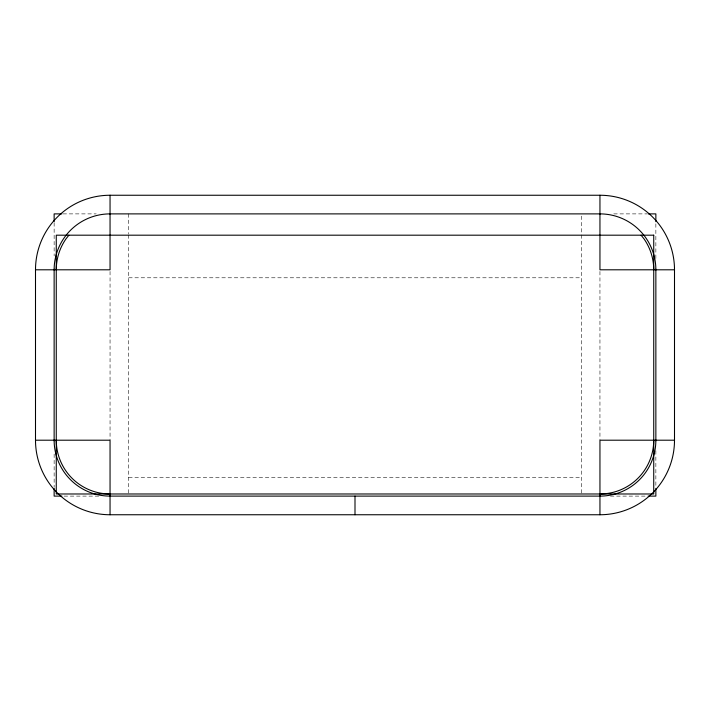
<?xml version="1.0" encoding="UTF-8"?>
<svg xmlns="http://www.w3.org/2000/svg" width="710" height="710" viewBox="0 0 710 710"><rect width="100%" height="100%" fill="white"/><g stroke="black" fill="none" stroke-linecap="round" stroke-linejoin="round"><path stroke-width="0.53" stroke-dasharray="3.55 2.66" d="M63.004 213.887L96.249 213.887M613.751 213.887L646.996 213.887M128.688 277.787L581.312 277.787M128.688 477.475L581.312 477.475M64.113 496.112L99.569 496.112M610.431 496.112L645.887 496.112M655.862 223.845L655.862 259.265M655.862 450.735L655.862 486.155M599.95 271.442L599.95 439.667M581.312 216.097L581.312 233.812M581.312 234.912L581.312 495.012M128.688 213.887L128.688 233.812M128.688 234.912L128.688 495.012M110.05 271.442L110.05 439.667M54.137 222.745L54.137 255.946M54.137 454.054L54.137 487.255"/><path stroke-width="1.06" d="M68.888 235.188L65.986 238.871A54.022 54.022 0 0 0 56.276 269.8M110.05 195.25L599.95 195.25A74.55 74.55 0 0 1 674.5 269.8L674.5 440.2A74.55 74.55 0 0 1 599.95 514.75L110.05 514.75A74.55 74.55 0 0 1 35.5 440.2L35.5 269.8A74.55 74.55 0 0 1 110.05 195.25L110.05 269.8L35.5 269.8M61.894 213.887L54.137 213.887L54.137 221.635M109.544 213.887L600.456 213.887M648.106 213.887L655.862 213.887L655.862 221.635M674.5 269.8L599.95 269.8L599.95 195.25M35.5 440.2L110.05 440.2L110.05 514.75M674.5 440.2L599.95 440.2L599.95 514.75M61.894 496.112L54.137 496.112L54.137 488.365M109.544 496.112L600.456 496.112M648.106 496.112L655.862 496.112L655.862 488.365M641.112 235.188L644.014 238.871A54.022 54.022 0 0 1 653.724 269.8M655.862 269.223L655.862 440.777M355 496.112L355 514.75M54.137 269.223L54.137 440.777M110.05 493.983A53.782 53.782 0 0 1 56.267 440.2M653.732 440.2A53.782 53.782 0 0 1 599.95 493.983M655.862 440.2A55.912 55.912 0 0 1 599.95 496.112M110.05 496.112A55.912 55.912 0 0 1 54.137 440.2M599.95 213.887A55.912 55.912 0 0 1 655.862 269.8M54.137 269.8A55.912 55.912 0 0 1 110.05 213.887M653.732 235.188L56.267 235.188L56.267 493.983L653.732 493.983L653.732 235.188"/></g></svg>
